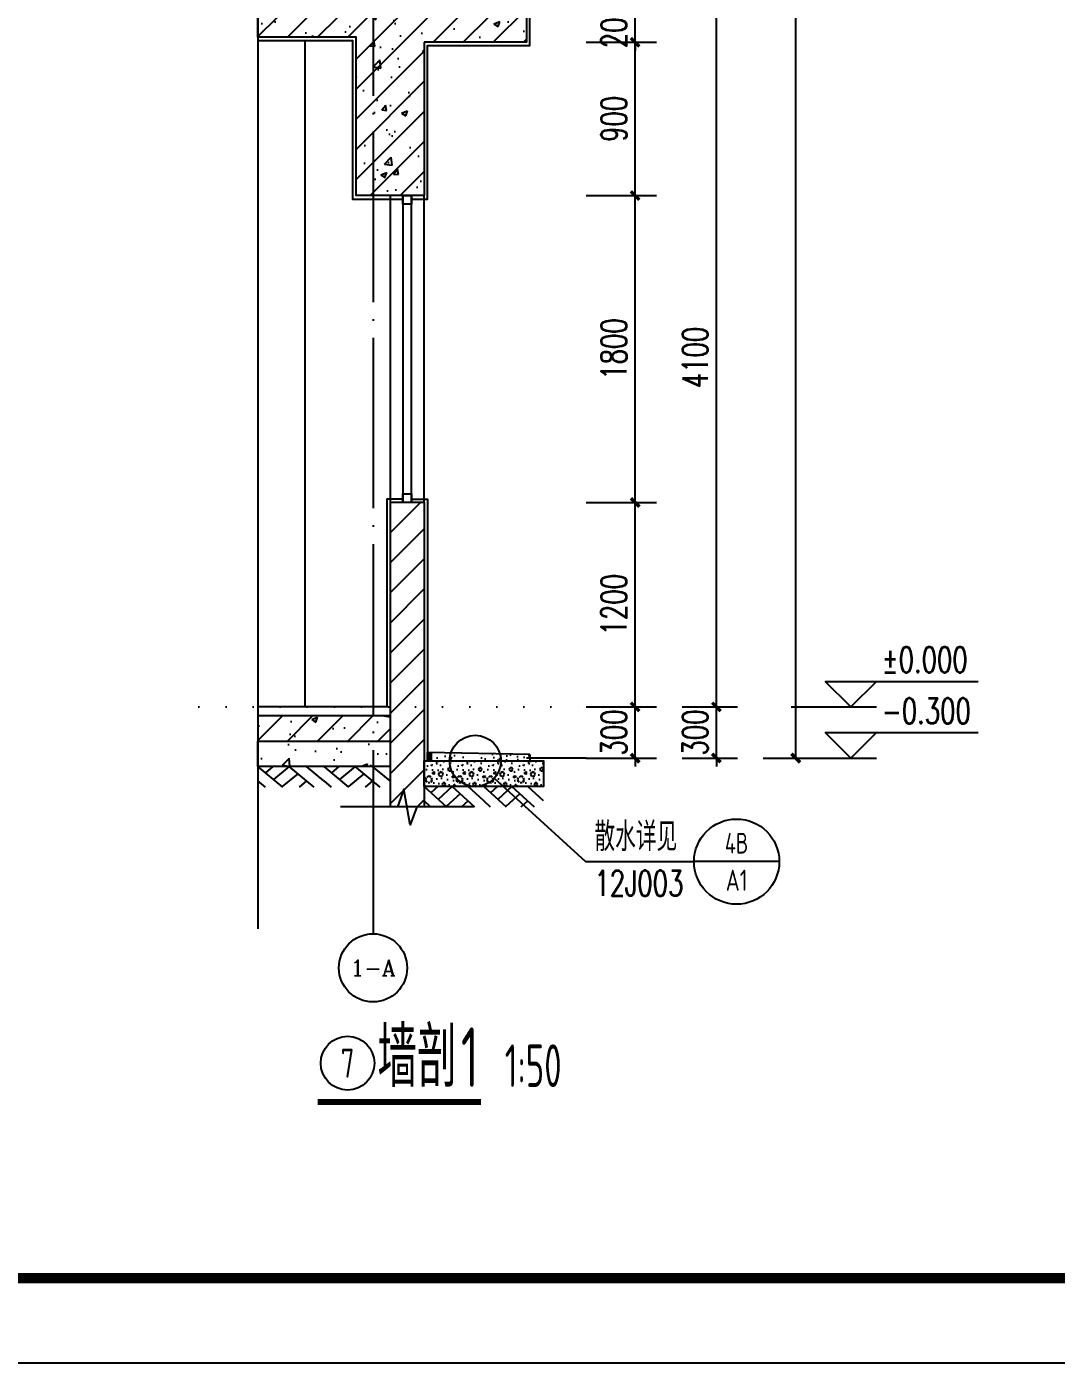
# Model space of a CAD drawing. Header units: millimetres. Extents: x -1048436 to -185795, y -983427 to 400387.
# Drawn here: x -599227 to -593186, y -739765 to -731923 of the extents above; entities that cross this region are included whole.
import ezdxf
from ezdxf.enums import TextEntityAlignment as Align

# ---------------------------------------------------------------- set-up
doc = ezdxf.new("R2010")
doc.units = ezdxf.units.MM
doc.header["$LTSCALE"] = 500
doc.linetypes.add('DOT2', pattern=[3.175, 0, -3.175])
doc.linetypes.add('DOTE', pattern=[2.42, 2, -0.2, 0.02, -0.2])
for name, color, linetype in [('C-SHET-TTLB', 11, 'Continuous'), ('PUB_DIM', 3, 'Continuous'), ('PUB_TEXT', 7, 'Continuous'), ('建-填充', 9, 'Continuous'), ('建-墙', 254, 'Continuous'), ('建-墙-完成面', 95, 'Continuous'), ('建-墙-混凝土墙', 6, 'Continuous'), ('建-文字', 4, 'Continuous'), ('建-楼层线', 1, 'DOT2'), ('建-洁具', 55, 'Continuous'), ('建-窗', 135, 'Continuous'), ('建-符号', 13, 'Continuous'), ('建-轴线', 16, 'DOTE'), ('户型$0$建-填充', 9, 'Continuous')]:
    doc.layers.add(name, color=color, linetype=linetype)
doc.styles.add('_TCH_AXIS', font='COMPLEX', dxfattribs={"bigfont": 'GBCBIG'})
doc.styles.add('_TCH_DIM', font='SIMPLEX', dxfattribs={"bigfont": 'GBCBIG'})
doc.styles.add('_TCH_DIM_T3', font='SIMPLEX', dxfattribs={"width": 0.705882, "bigfont": 'GBCBIG'})
doc.styles.add('ECADI', font='hzs.shx', dxfattribs={"width": 0.7, "bigfont": 'hztxt.shx'})
doc.styles.add('XD2008', font='xd-hzs.shx', dxfattribs={"width": 0.7, "bigfont": 'xd-hztxt.shx'})
doc.dimstyles.new('_TCH_ARCH&&50', dxfattribs={"dimtxt": 148.75, "dimasz": 50, "dimexe": 125, "dimexo": 150, "dimgap": 50, "dimtad": 1, "dimdec": 0, "dimzin": 0, "dimdsep": 46, "dimtxsty": '_TCH_DIM_T3', "dimblk": 'ARCHTICK', "dimcen": 0.09, "dimclrt": 7, "dimazin": 2, "dimtfac": 1, "dimtdec": 0, "dimtix": 1, "dimtmove": 2, "dimatfit": 3, "dimldrblk": 'ARCHTICK', "dimfxl": 1, "dimtolj": 1, "dimtzin": 0, "dimarcsym": 0})

# ---------------------------------------------------------------- blocks, each defined once
blk = doc.blocks.new('集团图框A1')
at = {"layer": 'C-SHET-TTLB'}
blk.add_lwpolyline([(1090.85, -100.53), (1090.85, -694.53), (249.85, -694.53), (249.85, -100.53)], close=True, dxfattribs=at)
at = {"layer": 'C-SHET-TTLB', "const_width": 1.2}
blk.add_lwpolyline([(268.25, -110.53), (1080.85, -110.53), (1080.85, -684.53), (268.25, -684.53)], close=True, dxfattribs=at)
at = {"color": 2, "style": 'ECADI', "width": 0.7}
for tag, p in [('序号1', (1009.72, -381.88)), ('记要1', (1037.92, -381.9)), ('日期1', (1073.26, -381.71)), ('序号2', (1009.72, -387.77)), ('日期2', (1073.26, -387.6)), ('记要2', (1037.92, -387.79)), ('序号3', (1009.72, -393.63)), ('记要3', (1037.92, -393.65)), ('日期3', (1073.26, -393.46)), ('序号4', (1009.72, -399.51)), ('记要4', (1037.92, -399.53)), ('日期4', (1073.26, -399.35)), ('合作设计单位', (1042.53, -542.75)), ('审定人', (1041.84, -561.74)), ('审核人', (1041.84, -571.23)), ('设计总负责人', (1041.84, -580.99)), ('专业负责人', (1041.84, -591.72)), ('校对人', (1041.84, -601.96)), ('设计人', (1041.84, -611.83)), ('建设单位上', (1044.38, -619.93)), ('建设单位中', (1044.38, -623.89)), ('建设单位下', (1044.38, -627.74)), ('项目名称上', (1044.35, -632.3)), ('项目名称中', (1044.35, -636.38)), ('项目名称下', (1044.35, -640.33)), ('子项', (1043.59, -646.93)), ('图名上', (1044.47, -653.59)), ('图名中', (1044.47, -657.5)), ('图名下', (1044.47, -661.62)), ('工程编号', (1027.1, -667.58)), ('阶段', (1063.92, -667.61)), ('比例', (1025.96, -674.19)), ('专业', (1063.72, -673.97)), ('日期', (1026.1, -680.73)), ('图别、图号', (1066.05, -680.84))]:
    blk.add_attdef(tag, text='', height=3.5, dxfattribs=at).set_placement(p, align=Align.MIDDLE)
blk = doc.blocks.new('A1')
blk.add_blockref('集团图框A1', (-609654.51, -640037.88))
blk = doc.blocks.new('_ArchTick')
at = {"color": 0, "linetype": 'ByBlock', "const_width": 0.4}
blk.add_lwpolyline([(-0.5, -0.5), (0.5, 0.5)], dxfattribs=at)
blk = doc.blocks.new('*D954')
at = {"layer": 'Defpoints', "color": 0, "transparency": 16777216}
for p in [(-595055.8, -722313.6), (-594714.8, -722313.6), (-595055.8, -736213.6)]:
    blk.add_point(p, dxfattribs=at)
at = {"layer": 'PUB_DIM', "color": 0, "lineweight": -2, "transparency": 16777216}
for p, q in [((-594905.8, -722313.6), (-594589.8, -722313.6)), ((-594714.8, -736213.6), (-594714.8, -722313.6)), ((-594905.8, -736213.6), (-594589.8, -736213.6))]:
    blk.add_line(p, q, dxfattribs=at)
at = {"layer": 'PUB_DIM', "color": 0, "lineweight": -2, "transparency": 16777216, "xscale": 50, "yscale": 50, "zscale": 50}
for p, rotation in [((-594714.8, -722313.6), 90), ((-594714.8, -736213.6), 270)]:
    blk.add_blockref('_ArchTick', p, dxfattribs=dict(at, rotation=rotation))
at = {"layer": 'PUB_DIM', "color": 7, "transparency": 16777216, "insert": (-594839.2, -729263.6), "char_height": 148.75, "attachment_point": 5, "rotation": 90, "style": '_TCH_DIM_T3'}
blk.add_mtext('\\A1;13900', dxfattribs=at)
blk = doc.blocks.new('*D958')
at = {"layer": 'Defpoints', "color": 0, "transparency": 16777216}
for p in [(-595532.3, -731813.6), (-595180.8, -731813.6), (-595532.3, -735913.6)]:
    blk.add_point(p, dxfattribs=at)
at = {"layer": 'PUB_DIM', "color": 0, "lineweight": -2, "transparency": 16777216}
for p, q in [((-595382.3, -731813.6), (-595055.8, -731813.6)), ((-595180.8, -735913.6), (-595180.8, -731813.6)), ((-595382.3, -735913.6), (-595055.8, -735913.6))]:
    blk.add_line(p, q, dxfattribs=at)
at = {"layer": 'PUB_DIM', "color": 0, "lineweight": -2, "transparency": 16777216, "xscale": 50, "yscale": 50, "zscale": 50}
for p, rotation in [((-595180.8, -731813.6), 90), ((-595180.8, -735913.6), 270)]:
    blk.add_blockref('_ArchTick', p, dxfattribs=dict(at, rotation=rotation))
at = {"layer": 'PUB_DIM', "color": 7, "transparency": 16777216, "insert": (-595305.2, -733863.6), "char_height": 148.75, "attachment_point": 5, "rotation": 90, "style": '_TCH_DIM_T3'}
blk.add_mtext('\\A1;4100', dxfattribs=at)
blk = doc.blocks.new('*D959')
at = {"layer": 'Defpoints', "color": 0, "transparency": 16777216}
for p in [(-595532.3, -735913.6), (-595180.8, -735913.6), (-595532.3, -736213.6)]:
    blk.add_point(p, dxfattribs=at)
at = {"layer": 'PUB_DIM', "color": 0, "lineweight": -2, "transparency": 16777216}
for p, q in [((-595180.8, -735913.6), (-595180.8, -735863.6)), ((-595382.3, -735913.6), (-595055.8, -735913.6)), ((-595180.8, -736213.6), (-595180.8, -735913.6)), ((-595382.3, -736213.6), (-595055.8, -736213.6)), ((-595180.8, -736213.6), (-595180.8, -736263.6))]:
    blk.add_line(p, q, dxfattribs=at)
at = {"layer": 'PUB_DIM', "color": 0, "lineweight": -2, "transparency": 16777216, "xscale": 50, "yscale": 50, "zscale": 50}
for p, rotation in [((-595180.8, -735913.6), 270), ((-595180.8, -736213.6), 90)]:
    blk.add_blockref('_ArchTick', p, dxfattribs=dict(at, rotation=rotation))
at = {"layer": 'PUB_DIM', "color": 7, "transparency": 16777216, "insert": (-595305.2, -736063.6), "char_height": 148.75, "attachment_point": 5, "rotation": 90, "style": '_TCH_DIM_T3'}
blk.add_mtext('\\A1;300', dxfattribs=at)
blk = doc.blocks.new('*D1038')
at = {"layer": 'Defpoints', "color": 0, "transparency": 16777216}
for p in [(-596095.5, -731813.6), (-595657.3, -731813.6), (-596095.5, -732013.6)]:
    blk.add_point(p, dxfattribs=at)
at = {"layer": 'PUB_DIM', "color": 0, "lineweight": -2, "transparency": 16777216}
for p, q in [((-595945.5, -731813.6), (-595532.3, -731813.6)), ((-595657.3, -731813.6), (-595657.3, -731763.6)), ((-595657.3, -732013.6), (-595657.3, -731813.6)), ((-595945.5, -732013.6), (-595532.3, -732013.6)), ((-595657.3, -732013.6), (-595657.3, -732063.6))]:
    blk.add_line(p, q, dxfattribs=at)
at = {"layer": 'PUB_DIM', "color": 0, "lineweight": -2, "transparency": 16777216, "xscale": 50, "yscale": 50, "zscale": 50}
for p, rotation in [((-595657.3, -731813.6), 270), ((-595657.3, -732013.6), 90)]:
    blk.add_blockref('_ArchTick', p, dxfattribs=dict(at, rotation=rotation))
at = {"layer": 'PUB_DIM', "color": 7, "transparency": 16777216, "insert": (-595781.6, -731913.6), "char_height": 148.75, "attachment_point": 5, "rotation": 90, "style": '_TCH_DIM_T3'}
blk.add_mtext('\\A1;200', dxfattribs=at)
blk = doc.blocks.new('*D1039')
at = {"layer": 'Defpoints', "color": 0, "transparency": 16777216}
for p in [(-596095.5, -732013.6), (-595657.3, -732013.6), (-596095.5, -732913.6)]:
    blk.add_point(p, dxfattribs=at)
at = {"layer": 'PUB_DIM', "color": 0, "lineweight": -2, "transparency": 16777216}
for p, q in [((-595945.5, -732013.6), (-595532.3, -732013.6)), ((-595657.3, -732913.6), (-595657.3, -732013.6)), ((-595945.5, -732913.6), (-595532.3, -732913.6))]:
    blk.add_line(p, q, dxfattribs=at)
at = {"layer": 'PUB_DIM', "color": 0, "lineweight": -2, "transparency": 16777216, "xscale": 50, "yscale": 50, "zscale": 50}
for p, rotation in [((-595657.3, -732013.6), 90), ((-595657.3, -732913.6), 270)]:
    blk.add_blockref('_ArchTick', p, dxfattribs=dict(at, rotation=rotation))
at = {"layer": 'PUB_DIM', "color": 7, "transparency": 16777216, "insert": (-595781.6, -732463.6), "char_height": 148.75, "attachment_point": 5, "rotation": 90, "style": '_TCH_DIM_T3'}
blk.add_mtext('\\A1;900', dxfattribs=at)
blk = doc.blocks.new('*D1040')
at = {"layer": 'Defpoints', "color": 0, "transparency": 16777216}
for p in [(-596095.5, -732913.6), (-595657.3, -732913.6), (-596095.5, -734713.6)]:
    blk.add_point(p, dxfattribs=at)
at = {"layer": 'PUB_DIM', "color": 0, "lineweight": -2, "transparency": 16777216}
for p, q in [((-595945.5, -732913.6), (-595532.3, -732913.6)), ((-595657.3, -734713.6), (-595657.3, -732913.6)), ((-595945.5, -734713.6), (-595532.3, -734713.6))]:
    blk.add_line(p, q, dxfattribs=at)
at = {"layer": 'PUB_DIM', "color": 0, "lineweight": -2, "transparency": 16777216, "xscale": 50, "yscale": 50, "zscale": 50}
for p, rotation in [((-595657.3, -732913.6), 90), ((-595657.3, -734713.6), 270)]:
    blk.add_blockref('_ArchTick', p, dxfattribs=dict(at, rotation=rotation))
at = {"layer": 'PUB_DIM', "color": 7, "transparency": 16777216, "insert": (-595781.6, -733813.6), "char_height": 148.75, "attachment_point": 5, "rotation": 90, "style": '_TCH_DIM_T3'}
blk.add_mtext('\\A1;1800', dxfattribs=at)
blk = doc.blocks.new('*D1041')
at = {"layer": 'Defpoints', "color": 0, "transparency": 16777216}
for p in [(-596095.5, -734713.6), (-595657.3, -734713.6), (-596095.5, -735913.6)]:
    blk.add_point(p, dxfattribs=at)
at = {"layer": 'PUB_DIM', "color": 0, "lineweight": -2, "transparency": 16777216}
for p, q in [((-595945.5, -734713.6), (-595532.3, -734713.6)), ((-595657.3, -735913.6), (-595657.3, -734713.6)), ((-595945.5, -735913.6), (-595532.3, -735913.6))]:
    blk.add_line(p, q, dxfattribs=at)
at = {"layer": 'PUB_DIM', "color": 0, "lineweight": -2, "transparency": 16777216, "xscale": 50, "yscale": 50, "zscale": 50}
for p, rotation in [((-595657.3, -734713.6), 90), ((-595657.3, -735913.6), 270)]:
    blk.add_blockref('_ArchTick', p, dxfattribs=dict(at, rotation=rotation))
at = {"layer": 'PUB_DIM', "color": 7, "transparency": 16777216, "insert": (-595781.6, -735313.6), "char_height": 148.75, "attachment_point": 5, "rotation": 90, "style": '_TCH_DIM_T3'}
blk.add_mtext('\\A1;1200', dxfattribs=at)
blk = doc.blocks.new('*D1042')
at = {"layer": 'Defpoints', "color": 0, "transparency": 16777216}
for p in [(-596095.5, -735913.6), (-595657.3, -735913.6), (-596095.5, -736213.6)]:
    blk.add_point(p, dxfattribs=at)
at = {"layer": 'PUB_DIM', "color": 0, "lineweight": -2, "transparency": 16777216}
for p, q in [((-595657.3, -735913.6), (-595657.3, -735863.6)), ((-595945.5, -735913.6), (-595532.3, -735913.6)), ((-595657.3, -736213.6), (-595657.3, -735913.6)), ((-595945.5, -736213.6), (-595532.3, -736213.6)), ((-595657.3, -736213.6), (-595657.3, -736263.6))]:
    blk.add_line(p, q, dxfattribs=at)
at = {"layer": 'PUB_DIM', "color": 0, "lineweight": -2, "transparency": 16777216, "xscale": 50, "yscale": 50, "zscale": 50}
for p, rotation in [((-595657.3, -735913.6), 270), ((-595657.3, -736213.6), 90)]:
    blk.add_blockref('_ArchTick', p, dxfattribs=dict(at, rotation=rotation))
at = {"layer": 'PUB_DIM', "color": 7, "transparency": 16777216, "insert": (-595781.6, -736063.6), "char_height": 148.75, "attachment_point": 5, "rotation": 90, "style": '_TCH_DIM_T3'}
blk.add_mtext('\\A1;300', dxfattribs=at)
blk = doc.blocks.new('$LinePat$素土夯实')
at = {"color": 0}
for p, q in [((0, -210), (210, 0)), ((120, -300), (420, 0)), ((420, 0), (608, -188)), ((495, -300), (795, 0)), ((615, 0), (705, -90)), ((315, -105), (502, -293)), ((210, -210), (300, -300)), ((705, -300), (795, -210))]:
    blk.add_line(p, q, dxfattribs=at)

msp = doc.modelspace()

# ---------------------------------------------------------------- hatches: boundary and pattern name
h = msp.add_hatch()
h.set_pattern_fill('混凝土', color=256, scale=50)
h.set_pattern_definition([(50, (26096.99, 8999.18), (358.63009, -31.37607), [37.5, -412.5]), (355, (26097, 8999.2), (-69.37567, 376.09607), [30, -330]), (100.4514, (26126.87, 8996.57), (289.25469, 344.71977), [31.8701, -350.57106]), (46.1842, (26097, 9099.2), (533.62052, -82.7595), [56.25, -618.75]), (96.6356, (26141.45, 9092.3), (467.33135, 487.05894), [47.80514, -525.8565]), (351.1842, (26097, 9099.2), (467.33097, 487.0593), [45, -495]), (21, (26146.99, 9074.18), (298.45353, -201.309445), [37.5, -412.5]), (326, (26147, 9074.2), (121.65767, 362.57502), [30, -330]), (71.4514, (26171.86, 9057.4), (420.11131, 161.26525), [31.8701, -350.57106]), (37.5, (26096.99, 8999.18), (6.079928, 166.446927), [0, -326, 0, -335, 0, -331.25]), (7.5, (26096.99, 8999.18), (131.53477, 197.205856), [0, -191, 0, -318.5, 0, -126.25]), (327.5, (25985.49, 8999.18), (266.911218, -11.277436), [0, -125, 0, -390, 0, -517.5]), (317.5, (25935.49, 8999.18), (291.593085, 50.05249), [0, -162.5, 0, -259, 0, -367.5])])
h.paths.add_polyline_path([(-597870.7, -736113.6), (-597095, -736113.6), (-597095, -736263.6), (-597870.7, -736263.6)])
at = {"layer": '建-填充'}
h = msp.add_hatch(dxfattribs=at)
h.set_pattern_fill('钢筋混凝土', color=256, scale=50, style=0)
h.set_pattern_definition([(45, (-292098.65, 662912.63), (-88.388348, 88.388348), []), (50, (-292098.65, 662912.63), (358.63009, -31.37607), [37.5, -412.5]), (355, (-292098.65, 662912.63), (-69.37567, 376.09607), [30, -330]), (100.4514, (-292068.77, 662910), (289.25469, 344.71977), [31.870095, -350.57106]), (46.1842, (-292098.65, 663012.63), (533.62052, -82.75951), [56.25, -618.75]), (96.6356, (-292054.2, 663005.73), (467.33135, 487.05894), [47.80514, -525.8565]), (351.1842, (-292098.65, 663012.63), (467.33097, 487.0593), [45, -495]), (21, (-292048.65, 662987.63), (298.453526, -201.309445), [37.5, -412.5]), (326, (-292048.65, 662987.63), (121.65767, 362.57502), [30, -330]), (71.4514, (-292023.78, 662970.85), (420.111314, 161.26525), [31.870095, -350.57106]), (37.5, (-292098.65, 662912.63), (6.079928, 166.446927), [0, -326, 0, -335, 0, -331.25]), (7.5, (-292098.65, 662912.63), (131.534769, 197.205856), [0, -191, 0, -318.5, 0, -126.25]), (327.5, (-292210.15, 662912.63), (266.911218, -11.277436), [0, -125, 0, -390, 0, -517.5]), (317.5, (-292260.15, 662912.63), (291.593085, 50.05249), [0, -162.5, 0, -259, 0, -367.5])])
h.paths.add_polyline_path([(-596895, -732013.6), (-596895, -732913.6), (-597295, -732913.6), (-597295, -731983.6), (-597870.7, -731983.6), (-597870.7, -731863.6), (-596495, -731863.6), (-596495, -731813.6), (-596295, -731813.6), (-596295, -732013.6)])
h = msp.add_hatch(dxfattribs=at)
h.set_pattern_fill('普通砖', color=256, scale=50, style=0)
h.set_pattern_definition([(45, (0, 89.76), (-88.388383, 88.388383), [])])
h.paths.add_polyline_path([(-597095, -734713.6), (-597095, -736500.7), (-596895, -736500.7), (-596895, -734713.6)])
h = msp.add_hatch(dxfattribs=at)
h.set_pattern_fill('钢筋混凝土', color=256, scale=50, style=0)
h.set_pattern_definition([(45, (0, 0), (-88.388348, 88.388348), []), (50, (0, 0), (358.63009, -31.37607), [37.5, -412.5]), (355, (0, 0), (-69.37567, 376.09607), [30, -330]), (100.4514, (29.9, -2.6), (289.25469, 344.71977), [31.8701, -350.57106]), (46.1842, (0, 100), (533.62052, -82.7595), [56.25, -618.75]), (96.6356, (44.47, 93.1), (467.33135, 487.05894), [47.80514, -525.8565]), (351.1842, (0, 100), (467.33097, 487.0593), [45, -495]), (21, (50, 75), (298.45353, -201.309445), [37.5, -412.5]), (326, (50, 75), (121.65767, 362.57502), [30, -330]), (71.4514, (74.87, 58.22), (420.11131, 161.26525), [31.8701, -350.57106]), (37.5, (0, 0), (6.079928, 166.446927), [0, -326, 0, -335, 0, -331.25]), (7.5, (0, 0), (131.53477, 197.205856), [0, -191, 0, -318.5, 0, -126.25]), (327.5, (-111.5, 0), (266.911218, -11.277436), [0, -125, 0, -390, 0, -517.5]), (317.5, (-161.5, 0), (291.593085, 50.05249), [0, -162.5, 0, -259, 0, -367.5])])
h.paths.add_polyline_path([(-597870.7, -736113.6), (-597095, -736113.6), (-597095, -735963.6), (-597870.7, -735963.6)])
h = msp.add_hatch(dxfattribs=at)
h.set_pattern_fill('加气混凝土', color=256, scale=15)
h.set_pattern_definition([(0, (-489665.4, -1079645.69), (90, 180), [0, -180]), (0, (-489770.7, -1079669.99), (90, 180), [0, -180]), (0, (-489712.2, -1079671.79), (90, 180), [0, -180]), (0, (-489648.3, -1079618.69), (90, 180), [0, -180]), (0, (-489723, -1079680.79), (90, 180), [0, -180]), (0, (-489630.3, -1079505.29), (90, 180), [0, -180]), (0, (-489685.2, -1079519.69), (90, 180), [0, -180]), (0, (-489656.4, -1079542.19), (90, 180), [0, -180]), (0, (-489803.1, -1079545.79), (90, 180), [0, -180]), (0, (-489714.9, -1079553.89), (90, 180), [0, -180]), (0, (-489749.1, -1079599.79), (90, 180), [0, -180]), (0, (-489747.3, -1079667.29), (90, 180), [0, -180]), (0, (-489679.8, -1079674.49), (90, 180), [0, -180]), (0, (-489630.3, -1079595.29), (90, 180), [0, -180]), (0, (-489798.6, -1079623.19), (90, 180), [0, -180]), (0, (-489783.3, -1079592.59), (90, 180), [0, -180]), (0, (-489713.1, -1079605.19), (90, 180), [0, -180]), (0, (-489738.3, -1079631.29), (90, 180), [0, -180]), (0, (-489752.7, -1079571.89), (90, 180), [0, -180]), (0, (-489730.2, -1079504.39), (90, 180), [0, -180]), (0, (-489791.4, -1079660.99), (90, 180), [0, -180]), (0, (-489692.4, -1079541.29), (90, 180), [0, -180]), (0, (-489776.1, -1079538.59), (90, 180), [0, -180]), (0, (-489790.5, -1079515.19), (90, 180), [0, -180]), (130.601294, (-489641.366, -1079561.647), (-449.99999503, 540.00000236), [7.90247, -3311.1333]), (18.434949, (-489654.223, -1079558.22), (449.9999983, 179.9999987), [8.13157, -1130.28837]), (90, (-489654.22, -1079565.93), (90, 180), [7.714285, -352.285695]), (161.565051, (-489646.51, -1079568.505), (-450.0000023, 179.9999866), [8.13157, -1130.28837]), (53.130102, (-489646.51, -1079568.505), (90, 180), [8.57143, -891.42855]), (135, (-489639.65, -1079660.22), (-90.000011, 179.999988), [7.2731, -501.84378]), (45, (-489649.94, -1079660.22), (89.999999, 179.999999), [7.2731, -501.84378]), (135, (-489644.794, -1079665.36), (-90.000011, 179.999988), [7.2731, -501.84378]), (45, (-489644.794, -1079665.36), (89.999999, 179.999999), [7.2731, -501.84378]), (116.56505, (-489726.22, -1079539.36), (-1.6e-05, 359.99999), [9.58315, -191.66295]), (180, (-489730.5, -1079530.79), (-90, 180), [10.285715, -169.714275]), (63.43495, (-489745.08, -1079539.36), (8e-07, 360), [9.58315, -191.66295]), (116.56505, (-489740.8, -1079547.93), (-1.6e-05, 359.99999), [9.58315, -191.66295]), (0, (-489740.8, -1079547.93), (90, 180), [10.285715, -169.714275]), (63.43495, (-489730.51, -1079547.93), (8e-07, 360), [9.58315, -191.66295]), (107.102728, (-489658.509, -1079600.219), (-269.99998968, 900.00000145), [11.6584, -4884.87075]), (143.972626, (-489661.937, -1079589.076), (-1709.9999783, 1259.99999857), [11.6584, -2436.606]), (180, (-489671.37, -1079582.22), (-90, 180), [11.14286, -168.85713]), (36.0273733, (-489691.937, -1079589.076), (1709.99998736, 1259.9999864), [11.6584, -2436.606]), (71.565051, (-489695.366, -1079599.362), (270.0000014, 899.9999985), [10.842095, -1127.57784]), (107.102728, (-489691.937, -1079610.5046), (-269.99998968, 900.00000145), [11.6584, -4884.87075]), (143.972626, (-489682.509, -1079617.362), (-1709.9999783, 1259.99999857), [11.6584, -2436.606]), (0, (-489682.5, -1079617.36), (90, 180), [11.14286, -168.85713]), (36.0273733, (-489671.366, -1079617.362), (1709.99998736, 1259.9999864), [11.6584, -2436.606]), (71.565051, (-489661.937, -1079610.505), (270.0000014, 899.9999985), [10.842095, -1127.57784]), (150.255118, (-489656.794, -1079516.219), (-270.0000006, 179.9999978), [6.91051, -1444.29588]), (90, (-489662.79, -1079519.65), (90, 180), [6.85714, -353.142825]), (29.744881, (-489662.794, -1079519.647), (270.0000002, 179.9999992), [6.91051, -1444.29588]), (116.56505, (-489698.8, -1079643.93), (-1.6e-05, 359.99999), [9.58315, -191.66295]), (168.690067, (-489703.08, -1079635.362), (-810.0000006, 179.9999955), [8.74118, -1826.90565]), (41.185925, (-489718.509, -1079639.647), (2249.99998637, 1979.99998269), [9.11155, -3817.7406]), (90, (-489718.51, -1079648.22), (90, 180), [8.57143, -351.42855]), (138.814074, (-489711.6516, -1079654.219), (-2249.99996, 1980.00001261), [9.11155, -3817.7406]), (16.6992442, (-489711.6516, -1079654.219), (2969.99997765, 899.99999057), [8.948835, -3749.56125]), (60.945396, (-489703.08, -1079651.647), (89.99999976, 179.9999984), [8.82483, -3697.60185]), (109.983106, (-489774.223, -1079568.5046), (-450.0000017, 1259.99999667), [10.0326, -4203.65925]), (155.556045, (-489777.6516, -1079559.076), (-1170.00000446, 539.99998878), [10.3569, -4339.53945]), (24.4439547, (-489796.509, -1079559.076), (1170.00000058, 539.9999974), [10.3569, -4339.53945]), (70.0168934, (-489799.937, -1079568.5046), (450.00000136, 1259.99999687), [10.0326, -4203.65925]), (109.983106, (-489796.509, -1079577.933), (-450.0000017, 1259.99999667), [10.0326, -4203.65925]), (160.016893, (-489787.08, -1079581.362), (-450.00000026, 179.9999918), [10.0326, -2096.81325]), (19.9831065, (-489787.08, -1079581.362), (449.9999975, 179.9999997), [10.0326, -2096.81325]), (70.0168934, (-489777.6516, -1079577.933), (450.00000136, 1259.99999687), [10.0326, -4203.65925]), (122.005383, (-489707.366, -1079584.79), (-90.0000121, 179.9999908), [8.08627, -1690.0302]), (18.434949, (-489719.366, -1079580.505), (449.9999983, 179.9999987), [8.13157, -1130.28837]), (90, (-489719.37, -1079588.22), (90, 180), [7.714285, -352.285695]), (161.565051, (-489711.652, -1079590.79), (-450.0000023, 179.9999866), [8.13157, -1130.28837]), (54.4623222, (-489711.652, -1079590.79), (629.9999991, 899.99999865), [7.37342, -3089.46345]), (116.56505, (-489759.65, -1079628.5), (-1.6e-05, 359.99999), [9.58315, -191.66295]), (180, (-489763.94, -1079619.93), (-90, 180), [9.42857, -170.57142]), (59.0362434, (-489778.509, -1079628.505), (90.0000003, 179.9999991), [9.99592, -2089.1466]), (120.963756, (-489773.366, -1079637.076), (-90.0000123, 179.99999173), [9.99592, -2089.1466]), (0, (-489773.37, -1079637.08), (90, 180), [9.42857, -170.57142]), (63.43495, (-489763.94, -1079637.08), (8e-07, 360), [9.58315, -191.66295])])
h.paths.add_polyline_path([(-596195, -736380.8), (-596195, -736230.8), (-596295, -736230.8), (-596895, -736230.8), (-596895, -736380.8)])
at = {"layer": '户型$0$建-填充'}
h = msp.add_hatch(dxfattribs=at)
h.set_pattern_fill('混凝土', color=256, scale=20)
h.set_pattern_definition([(50, (-455424.93, -1079864.2), (143.452037, -12.550427), [15, -165]), (355, (-455424.93, -1079864.2), (-27.750267, 150.438427), [12, -132]), (100.4514, (-455412.98, -1079865.25), (115.701876, 137.88791), [12.74804, -140.22842]), (46.1842, (-455424.93, -1079824.2), (213.44821, -33.1038), [22.5, -247.5]), (96.6356, (-455407.15, -1079826.96), (186.93254, 194.82357), [19.12206, -210.3426]), (351.1842, (-455424.93, -1079824.2), (186.93239, 194.82372), [18, -198]), (21, (-455404.93, -1079834.2), (119.38141, -80.52378), [15, -165]), (326, (-455404.93, -1079834.2), (48.663066, 145.03001), [12, -132]), (71.4514, (-455394.98, -1079840.91), (168.044526, 64.5061), [12.74804, -140.22842]), (37.5, (-455424.933, -1079864.203), (2.431971, 66.578771), [0, -130.4, 0, -134, 0, -132.5]), (7.5, (-455424.93, -1079864.2), (52.613907, 78.882342), [0, -76.4, 0, -127.4, 0, -50.5]), (327.5, (-455469.533, -1079864.203), (106.764487, -4.510974), [0, -50, 0, -156, 0, -207]), (317.5, (-455489.53, -1079864.2), (116.637234, 20.020996), [0, -65, 0, -103.6, 0, -147])])
h.paths.add_polyline_path([(-596295, -736230.8), (-596275, -736230.8), (-596275, -736193.2), (-596875, -736181.2), (-596875, -736230.8)])
h = msp.add_hatch(color=256, dxfattribs=at)
h.dxf.hatch_style = 1
h.paths.add_polyline_path([(-596855, -736181.6), (-596855, -736230.8), (-596875, -736230.8), (-596875, -736181.2)])

# ---------------------------------------------------------------- linework, layer by layer
for p, q in [((-597595, -732003.6), (-597595, -735913.6)), ((-597859.2, -735963.6), (-597095, -735963.6)), ((-596875, -736231.2), (-596875, -736181.2)), ((-595945.5, -736213.6), (-596295, -736213.6))]:
    msp.add_line(p, q)
msp.add_lwpolyline([(-597870.7, -736113.6), (-597095, -736113.6), (-597095, -736263.6), (-597870.7, -736263.6)], close=True)
at = {"layer": 'PUB_TEXT'}
msp.add_circle((-597344.4, -738003.7), 157.5, dxfattribs=at)
at = {"layer": '建-墙'}
for p, q in [((-597095, -734713.6), (-597095, -736500.7)), ((-596895, -734713.6), (-597095, -734713.6)), ((-596895, -734713.6), (-596895, -736500.7)), ((-596895, -736500.7), (-597095, -736500.7))]:
    msp.add_line(p, q, dxfattribs=at)
msp.add_lwpolyline([(-597095, -736263.6), (-597870.7, -736263.6)], dxfattribs=at)
at = {"layer": '建-墙-完成面'}
for q in [(-596875, -736181.2), (-596275, -736231.2)]:
    msp.add_line((-596275, -736193.2), q, dxfattribs=at)
for points in [[(-596970, -732933.6), (-596875, -732933.6), (-596875, -732033.6), (-596275, -732033.6), (-596275, -731813.6), (-596370, -731813.6)], [(-597870.7, -732003.6), (-597315, -732003.6), (-597315, -732933.6), (-597020, -732933.6)], [(-597020, -734693.6), (-597115, -734693.6), (-597115, -735913.6), (-597870.7, -735913.6)], [(-596970, -734693.6), (-596875, -734693.6), (-596875, -736230.8)], [(-596895, -736230.8), (-596295, -736230.8), (-596195, -736230.8), (-596195, -736380.8), (-596895, -736380.8), (-596895, -736230.8)]]:
    msp.add_lwpolyline(points, dxfattribs=at)
at = {"layer": '建-墙-混凝土墙'}
for p, q in [((-597870.7, -735963.6), (-597095, -735963.6)), ((-597870.7, -735963.6), (-597870.7, -736113.6)), ((-597095, -735963.6), (-597095, -736113.6)), ((-597870.7, -736113.6), (-597095, -736113.6))]:
    msp.add_line(p, q, dxfattribs=at)
msp.add_lwpolyline([(-596895, -732013.6), (-596895, -732913.6), (-597295, -732913.6), (-597295, -731983.6), (-597870.7, -731983.6), (-597870.7, -731863.6), (-596495, -731863.6), (-596495, -731813.6), (-596295, -731813.6), (-596295, -732013.6), (-596895, -732013.6)], dxfattribs=at)
at = {"layer": '建-楼层线', "ltscale": 0.1}
msp.add_line((-598216.3, -735913.6), (-595945.5, -735913.6), dxfattribs=at)
at = {"layer": '建-洁具'}
msp.add_line((-596895, -736230.8), (-596295, -736230.8), dxfattribs=at)
at = {"layer": '建-窗', "linetype": 'Continuous'}
for p, q in [((-597095, -732913.6), (-597095, -734713.6)), ((-597020, -732913.6), (-597020, -734713.6)), ((-596970, -734713.6), (-596970, -732913.6)), ((-596895, -734713.6), (-596895, -732913.6))]:
    msp.add_line(p, q, dxfattribs=at)
for points in [[(-597020, -732913.6), (-597020, -732913.6), (-596970, -732913.6), (-596970, -732913.6), (-596970, -732963.6), (-596970, -732963.6), (-597020, -732963.6), (-597020, -732963.6)], [(-597020, -734663.6), (-597020, -734663.6), (-596970, -734663.6), (-596970, -734663.6), (-596970, -734713.6), (-596970, -734713.6), (-597020, -734713.6), (-597020, -734713.6)]]:
    msp.add_lwpolyline(points, close=True, dxfattribs=at)
at = {"layer": '建-符号'}
for p, q in [((-594392.1, -735913.6), (-594542.1, -735763.6)), ((-594542.1, -735763.6), (-593645.1, -735763.6)), ((-594392.1, -735913.6), (-594242.1, -735763.6)), ((-594742.1, -735913.6), (-594242.1, -735913.6)), ((-594392.1, -736213.6), (-594542.1, -736063.6)), ((-594542.1, -736063.6), (-593645.1, -736063.6)), ((-594392.1, -736213.6), (-594242.1, -736063.6)), ((-594742.1, -736213.6), (-594242.1, -736213.6)), ((-596483.8, -736332.5), (-595948.8, -736821.3)), ((-595948.8, -736821.3), (-595311.9, -736821.3)), ((-594811.9, -736821.3), (-595311.9, -736821.3)), ((-597195, -737042.6), (-597195, -737244.8))]:
    msp.add_line(p, q, dxfattribs=at)
for points in [[(-597870.7, -722123.8), (-597870.7, -729613.7), (-597765.7, -729651.9), (-597975.7, -729689), (-597870.7, -729726.2), (-597870.7, -737216.2)], [(-596602.5, -736500.7), (-596938.4, -736500.7), (-596976.6, -736605.7), (-597013.6, -736395.7), (-597050.9, -736500.7), (-597386.8, -736500.7)]]:
    msp.add_lwpolyline(points, dxfattribs=at)
at = {"layer": '建-符号', "const_width": 35}
msp.add_lwpolyline([(-597519.4, -738231.2), (-596562.3, -738231.2)], dxfattribs=at)
at = {"layer": '建-符号'}
for centre, radius in [((-596595, -736230.8), 150.7), ((-595061.9, -736821.3), 250), ((-597195, -737444.8), 200)]:
    msp.add_circle(centre, radius, dxfattribs=at)
at = {"layer": '建-轴线'}
msp.add_line((-597195, -721647.8), (-597195, -737042.6), dxfattribs=at)
at = {"layer": '户型$0$建-填充'}
msp.add_line((-596875, -736181.2), (-596875, -736230.8), dxfattribs=at)
msp.add_lwpolyline([(-596855, -736181.6), (-596855, -736230.8), (-596875, -736230.8), (-596875, -736181.2)], close=True, dxfattribs=at)

# ---------------------------------------------------------------- block references
at = {"xscale": 50, "yscale": 50, "zscale": 50}
msp.add_blockref('A1', (29849980.9, 31296855.7), dxfattribs=at)
at = {"layer": '建-填充', "xscale": -0.4878302743107887, "yscale": 0.4, "zscale": 0.4, "rotation": 359.9999999960099}
for p in [(-597482.9, -736263.6), (-597095, -736263.6)]:
    msp.add_blockref('$LinePat$素土夯实', p, dxfattribs=at)
at = {"layer": '建-填充', "xscale": -0.4402515723265135, "yscale": 0.4, "zscale": 0.4}
for p in [(-596545, -736380.8), (-596195, -736380.8)]:
    msp.add_blockref('$LinePat$素土夯实', p, dxfattribs=at)

# ---------------------------------------------------------------- texts
at = {"layer": 'PUB_TEXT', "style": 'XD2008', "width": 0.7}
for s, height, p in [('墙剖', 350, (-597169.4, -738143.7)), ('1', 350, (-596679.4, -738143.7)), ('1:50', 250, (-596422.3, -738143.7))]:
    msp.add_text(s, height=height, dxfattribs=at).set_placement(p)
at = {"layer": 'PUB_TEXT', "style": 'XD2008', "width": 1.238095}
msp.add_text('7', height=171.3, dxfattribs=at).set_placement((-597384.4, -738089.3), (-597304.5, -738089.3), align=Align.FIT)
at = {"layer": '建-文字', "style": '_TCH_DIM', "width": 0.705882}
for s, p in [('%%P0.000', (-594210.1, -735711.1)), ('-0.300', (-594210.1, -736011.1)), ('12J003', (-595896.3, -737022.5))]:
    msp.add_text(s, height=148.75, dxfattribs=at).set_placement(p)
at = {"layer": '建-文字', "style": '_TCH_DIM'}
msp.add_text('散水详见', height=168.79, dxfattribs=at).set_placement((-595896.3, -736759.5))
at = {"layer": '建-文字', "style": 'XD2008', "width": 1.238095}
for s, height, p, p2 in [('4B', 121.22, (-595130.6, -736773.6), (-594993.2, -736773.6)), ('A1', 123.43, (-595125.7, -736992), (-594998.1, -736992))]:
    msp.add_text(s, height=height, dxfattribs=at).set_placement(p, p2, align=Align.FIT)
at = {"layer": '建-文字', "style": '_TCH_AXIS'}
msp.add_text('1-A', height=93.89, dxfattribs=at).set_placement((-597326.9, -737491.8), (-597063.1, -737491.8), align=Align.FIT)

# ---------------------------------------------------------------- dimensions: what is measured, and where the dimension line sits
at = {"layer": 'PUB_DIM'}
for p1, p2, distance, picture, middle in [((-595055.8, -736213.6), (-595055.8, -722313.6), -341, '*D954', (-594839.2, -729263.6)), ((-596095.5, -732013.6), (-596095.5, -731813.6), -438.2, '*D1038', (-595781.6, -731913.6)), ((-595532.3, -735913.6), (-595532.3, -731813.6), -351.4, '*D958', (-595305.2, -733863.6)), ((-596095.5, -732913.6), (-596095.5, -732013.6), -438.2, '*D1039', (-595781.6, -732463.6)), ((-596095.5, -734713.6), (-596095.5, -732913.6), -438.2, '*D1040', (-595781.6, -733813.6)), ((-596095.5, -735913.6), (-596095.5, -734713.6), -438.2, '*D1041', (-595781.6, -735313.6)), ((-596095.5, -736213.6), (-596095.5, -735913.6), -438.2, '*D1042', (-595781.6, -736063.6)), ((-595532.3, -736213.6), (-595532.3, -735913.6), -351.4, '*D959', (-595305.2, -736063.6))]:
    dim = msp.add_aligned_dim(p1=p1, p2=p2, distance=distance, dimstyle='_TCH_ARCH&&50', dxfattribs=at)
    dim.commit()
    dim.dimension.update_dxf_attribs({"geometry": picture, "text_midpoint": middle})

doc.saveas('drawing.dxf')
